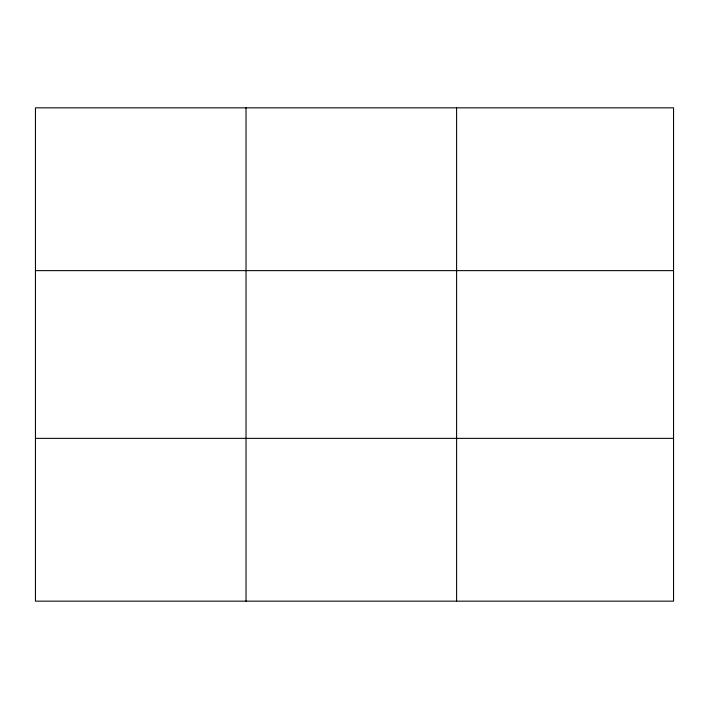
<?xml version="1.0" encoding="UTF-8"?>
<svg xmlns="http://www.w3.org/2000/svg" width="709" height="709" viewBox="0 0 709 709"><rect width="100%" height="100%" fill="white"/><g stroke="black" fill="none" stroke-linecap="round" stroke-linejoin="round"><path stroke-width="1.06" d="M246.023 601.161L246.023 107.839M456.596 601.161L456.596 107.839M35.45 270.634L673.55 270.634M35.45 438.366L673.55 438.366M673.55 587.601L673.55 601.161L35.45 601.161L35.45 107.839L673.55 107.839L673.55 587.601"/></g></svg>
